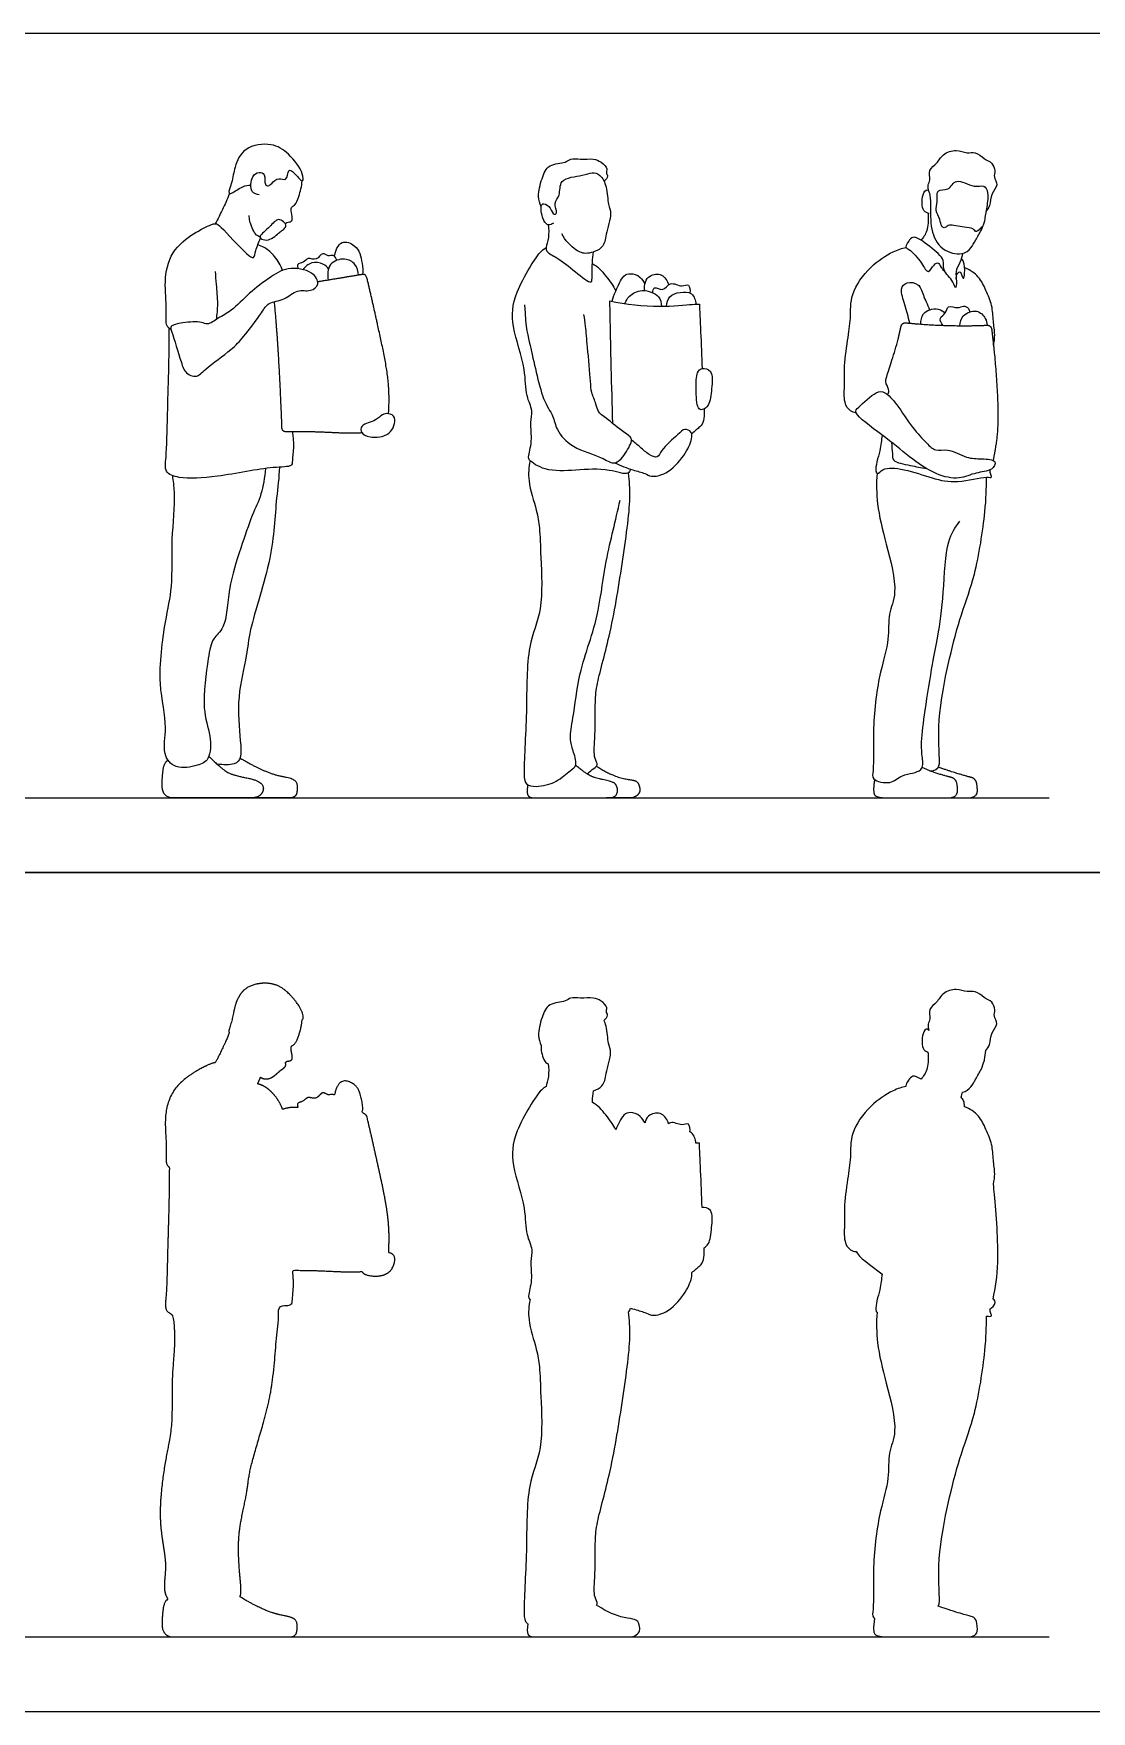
# Model space of a CAD drawing. Header units: millimetres. Extents: x 10.5 to 30.4, y -4.5 to 5.4.
# Drawn here: x 20.759 to 23.641, y 0.799 to 5.371 of the extents above; entities that cross this region are included whole.
import ezdxf

# ---------------------------------------------------------------- set-up
doc = ezdxf.new("R2010")
doc.units = ezdxf.units.MM
for name, color, linetype, true_color in [('AG-DIAGRAM', 7, 'Continuous', 0xfecc66), ('AG-OUTLINE', 7, 'Continuous', 0x8000ff), ('AG-PEOPLE', 7, 'Continuous', 0x66ccff), ('X-VPRT', 6, 'Continuous', 0xff00ff)]:
    doc.layers.add(name, color=color, linetype=linetype, true_color=true_color)

msp = doc.modelspace()

# ---------------------------------------------------------------- linework, layer by layer
at = {"layer": 'AG-DIAGRAM'}
for p, q in [((17.9378, 3.2884), (23.5258, 3.2884)), ((17.9378, 1.0024), (23.5258, 1.0024))]:
    msp.add_line(p, q, dxfattribs=at)
at = {"layer": 'AG-OUTLINE'}
msp.add_rational_spline([(21.3555, 1.0025), (21.3538, 1.0025), (21.352, 1.0024), (21.3353, 1.0024), (21.3117, 1.0024), (21.2467, 1.0024), (21.2171, 1.0024), (21.1633, 1.0024), (21.1458, 1.0024), (21.1295, 1.0024), (21.1226, 1.0053), (21.1113, 1.0166), (21.1086, 1.0264), (21.1091, 1.0543), (21.1101, 1.0674), (21.1134, 1.092), (21.1178, 1.1006), (21.1248, 1.1055), (21.1211, 1.1108), (21.1099, 1.1358), (21.1264, 1.199), (21.0944, 1.313), (21.1153, 1.4804), (21.1395, 1.5797), (21.1324, 1.7086), (21.1468, 1.8117), (21.1398, 1.8663), (21.1377, 1.8804), (21.1301, 1.8832), (21.1146, 1.8935), (21.1217, 1.9356), (21.1233, 2.0599), (21.1288, 2.2058), (21.1284, 2.2821), (21.126, 2.2837), (21.1171, 2.2915), (21.1227, 2.3457), (21.1125, 2.4195), (21.1357, 2.5001), (21.2002, 2.5442), (21.2307, 2.5592), (21.2477, 2.567), (21.2536, 2.5669), (21.2538, 2.5669), (21.2573, 2.5735), (21.2638, 2.5862), (21.2831, 2.6258), (21.289, 2.6412), (21.2921, 2.6493), (21.2917, 2.6495), (21.2887, 2.6523), (21.3009, 2.6826), (21.3051, 2.7216), (21.3305, 2.7787), (21.4088, 2.7891), (21.4539, 2.7602), (21.4939, 2.7091), (21.494, 2.6842), (21.4906, 2.684), (21.4902, 2.6841), (21.4895, 2.6696), (21.4828, 2.643), (21.4719, 2.617), (21.4594, 2.6129), (21.4604, 2.5971), (21.4663, 2.5765), (21.4566, 2.5711), (21.4479, 2.5716), (21.4458, 2.5678), (21.445, 2.5662), (21.4455, 2.5652), (21.4472, 2.5606), (21.4419, 2.5523), (21.4324, 2.5471), (21.4236, 2.5388), (21.4075, 2.5251), (21.3917, 2.521), (21.3795, 2.5251), (21.3771, 2.5275), (21.3746, 2.5214), (21.3719, 2.5153), (21.3694, 2.5091), (21.376, 2.5073), (21.3897, 2.5028), (21.4179, 2.4786), (21.4322, 2.4535), (21.4371, 2.4397), (21.4419, 2.4415), (21.455, 2.4452), (21.4703, 2.4455), (21.4796, 2.4444), (21.4781, 2.4479), (21.4746, 2.4585), (21.4952, 2.4605), (21.5054, 2.477), (21.5308, 2.4638), (21.5451, 2.4924), (21.5608, 2.4757), (21.5724, 2.4825), (21.5775, 2.4791), (21.5786, 2.478), (21.5806, 2.4922), (21.594, 2.5275), (21.636, 2.5081), (21.6489, 2.4866), (21.6575, 2.4477), (21.6548, 2.4288), (21.6603, 2.4298), (21.665, 2.4267), (21.6664, 2.4212), (21.6773, 2.3775), (21.6968, 2.2872), (21.7284, 2.1485), (21.7277, 2.0772), (21.7258, 2.0494), (21.7323, 2.0485), (21.7496, 2.0401), (21.7331, 1.9855), (21.6757, 1.9835), (21.6569, 1.9917), (21.6531, 1.9979), (21.619, 1.9953), (21.5407, 2.0013), (21.4861, 2.001), (21.4631, 2.0011), (21.4698, 1.9754), (21.4635, 1.9235), (21.4631, 1.9055), (21.4437, 1.9046), (21.4284, 1.9037), (21.4277, 1.8757), (21.4164, 1.7957), (21.413, 1.6594), (21.3445, 1.4627), (21.3417, 1.3908), (21.3108, 1.2799), (21.3212, 1.166), (21.3251, 1.1231), (21.3215, 1.1119), (21.3214, 1.1113), (21.348, 1.0954), (21.3707, 1.0835), (21.4077, 1.068), (21.4265, 1.0625), (21.4644, 1.0561), (21.4746, 1.0497), (21.4775, 1.0309), (21.4772, 1.0222), (21.4733, 1.0064), (21.4663, 1.0024), (21.442, 1.0024), (21.4271, 1.0024), (21.3929, 1.0024), (21.375, 1.0025), (21.3555, 1.0025)], [1, 1, 1, 1, 1, 1, 1, 1, 1, 1, 1, 1, 1, 1, 1, 1, 1, 1, 1, 1, 1, 1, 1, 1, 1, 1, 1, 1, 1, 1, 1, 1, 1, 1, 1, 1, 1, 1, 1, 1, 1, 1, 1, 1, 1, 1, 1, 1, 1, 1, 1, 1, 1, 1, 1, 1, 1, 1, 1, 1, 1, 1, 1, 1, 1, 1, 1, 1, 1, 1, 1, 1, 1, 1, 1, 1, 1, 1, 1, 1, 1, 1, 1, 1, 1, 1, 1, 1, 1, 1, 1, 1, 1, 1, 1, 1, 1, 1, 1, 1, 1, 1, 1, 1, 1, 1, 1, 0.822865447312, 0.822865447312, 1, 1, 1, 1, 1, 1, 1, 1, 1, 1, 1, 1, 1, 1, 1, 1, 1, 1, 1, 1, 1, 1, 1, 1, 1, 1, 1, 1, 1, 1, 1, 1, 1, 1, 1, 1, 1, 1, 1, 1, 1, 1, 1, 1, 1, 1], degree=3, knots=[0.746105, 0.746105, 0.746105, 0.746105, 0.765208, 0.765208, 0.918259, 0.918259, 1.07131, 1.07131, 1.224362, 1.224362, 1.377413, 1.377413, 1.530464, 1.530464, 1.683515, 1.683515, 1.836567, 1.836567, 1.836567, 1.991416, 2.465308, 3.084776, 3.808687, 4.346535, 4.980429, 5.622767, 5.860591, 5.860591, 5.860591, 6.063665, 6.39854, 6.967592, 7.796755, 7.796755, 7.796755, 7.92421, 8.320416, 8.807111, 9.299164, 9.772641, 10.096774, 10.351113, 10.36295, 10.36295, 10.36295, 10.621291, 10.979966, 11.259041, 11.259041, 11.259041, 11.293675, 11.590531, 11.954152, 12.364658, 12.820994, 13.223742, 13.667435, 13.905025, 13.939671, 13.939671, 13.939671, 14.300303, 14.581884, 14.757179, 14.964917, 15.2109, 15.372067, 15.528581, 15.655017, 15.655017, 15.655017, 15.70484, 15.886871, 16.066329, 16.257014, 16.506172, 16.742405, 16.901986, 16.901986, 16.901986, 17.083023, 17.083023, 17.083023, 17.331392, 17.659718, 18.02277, 18.02277, 18.02277, 18.133311, 18.31369, 18.31369, 18.31369, 18.497423, 18.719688, 18.943289, 19.198999, 19.459345, 19.676394, 19.880625, 19.943145, 19.943145, 19.943145, 20.319337, 20.654315, 20.947029, 21.380137, 21.380137, 21.380137, 21.425961, 21.425961, 21.425961, 22.043796, 22.729154, 23.162098, 23.162098, 23.162098, 23.405703, 23.769125, 24.166178, 24.44005, 24.44005, 24.44005, 24.989439, 25.382262, 25.382262, 25.382262, 25.870781, 26.075243, 26.360171, 26.360171, 26.360171, 26.750497, 27.475309, 28.274964, 28.756452, 29.355688, 29.964278, 30.317328, 30.335534, 30.335534, 30.335534, 30.490001, 30.490001, 30.644467, 30.644467, 30.798933, 30.798933, 30.953399, 30.953399, 31.107865, 31.107865, 31.262331, 31.262331, 31.403948, 31.403948, 31.403948, 31.403948], dxfattribs=at)
for points, knots in [([(22.3199, 1.0024), (22.3061, 1.0024), (22.2851, 1.0024), (22.2288, 1.0024), (22.2018, 1.0024), (22.15, 1.0024), (22.1325, 1.0024), (22.114, 1.0024), (22.1081, 1.0049), (22.1029, 1.0148), (22.1029, 1.0242), (22.1054, 1.0381), (22.1042, 1.0387), (22.097, 1.0438), (22.0923, 1.073), (22.1048, 1.2426), (22.0998, 1.4134), (22.1488, 1.5136), (22.1401, 1.6551), (22.1383, 1.7373), (22.1303, 1.7861), (22.1031, 1.867), (22.1083, 1.9035), (22.1113, 1.9216), (22.1109, 1.922), (22.1076, 1.9255), (22.1061, 1.9325), (22.1188, 1.9766), (22.1108, 2.0245), (22.1207, 2.0581), (22.0977, 2.1006), (22.1012, 2.1725), (22.0588, 2.2893), (22.0646, 2.3764), (22.1381, 2.4947), (22.151, 2.4993), (22.1554, 2.502), (22.1564, 2.5088), (22.1636, 2.5303), (22.1622, 2.5528), (22.1606, 2.5643), (22.1562, 2.5653), (22.1465, 2.5753), (22.1402, 2.604), (22.1419, 2.6135), (22.1381, 2.6225), (22.131, 2.6422), (22.1428, 2.6901), (22.1599, 2.7313), (22.2084, 2.7313), (22.2212, 2.7465), (22.2495, 2.7415), (22.284, 2.7454), (22.3048, 2.7369), (22.3249, 2.7176), (22.3166, 2.7055), (22.3265, 2.6964), (22.3177, 2.686), (22.313, 2.6831), (22.3152, 2.6782), (22.3218, 2.658), (22.3231, 2.619), (22.3358, 2.5949), (22.3164, 2.5379), (22.3147, 2.5051), (22.2933, 2.4932), (22.2844, 2.4901), (22.283, 2.4806), (22.2819, 2.4711), (22.2811, 2.4596), (22.2811, 2.4586), (22.2882, 2.4542), (22.3021, 2.4458), (22.334, 2.404), (22.3412, 2.391), (22.3449, 2.3841), (22.3505, 2.3976), (22.3639, 2.4276), (22.3844, 2.4324), (22.4079, 2.4282), (22.4212, 2.4095), (22.4246, 2.4027), (22.425, 2.4045), (22.4275, 2.4134), (22.4359, 2.4276), (22.4732, 2.4337), (22.4856, 2.4111), (22.4888, 2.4007), (22.4906, 2.402), (22.5008, 2.4078), (22.5242, 2.3919), (22.5459, 2.4069), (22.5479, 2.3855), (22.5468, 2.3785), (22.5483, 2.3778), (22.5582, 2.3721), (22.5625, 2.358), (22.5634, 2.3478), (22.5665, 2.3479), (22.5694, 2.3479), (22.5727, 2.3481), (22.5746, 2.3156), (22.5776, 2.2369), (22.5804, 2.1725), (22.5875, 2.1739), (22.6114, 2.1674), (22.6059, 2.1168), (22.6025, 2.0758), (22.5897, 2.0644), (22.5855, 2.0623), (22.5864, 2.0324), (22.5829, 2.019), (22.5605, 2.0024), (22.552, 1.9949), (22.5531, 1.9909), (22.5517, 1.9755), (22.5324, 1.9328), (22.4866, 1.8842), (22.4419, 1.8757), (22.4242, 1.888), (22.4019, 1.8928), (22.3871, 1.8976), (22.3851, 1.8983), (22.3836, 1.8947), (22.3826, 1.8902), (22.3793, 1.8879), (22.3818, 1.8653), (22.3883, 1.8179), (22.3617, 1.6333), (22.3326, 1.4516), (22.2911, 1.3104), (22.2886, 1.2579), (22.2893, 1.1648), (22.2834, 1.1122), (22.2966, 1.0958), (22.2934, 1.0901), (22.2925, 1.089), (22.3091, 1.0781), (22.3244, 1.0699), (22.3527, 1.0586), (22.3655, 1.055), (22.3886, 1.0517), (22.3961, 1.05), (22.4033, 1.0466), (22.4063, 1.0424), (22.4109, 1.0289), (22.4113, 1.0234), (22.4084, 1.0149), (22.4054, 1.0111), (22.3962, 1.0042), (22.3897, 1.0024), (22.3727, 1.0024), (22.3522, 1.0024), (22.3199, 1.0024)], [-0.652698, -0.652698, -0.652698, -0.652698, -0.522159, -0.522159, -0.391619, -0.391619, -0.261079, -0.261079, -0.13054, -0.13054, 0, 0, 0, 0.051717, 0.353546, 1.101968, 1.866584, 2.465738, 3.143763, 3.660467, 4.06468, 4.585768, 5.012783, 5.012783, 5.012783, 5.033976, 5.212623, 5.591249, 5.998832, 6.325941, 6.703587, 7.191346, 7.82055, 8.38023, 9.03409, 9.257947, 9.257947, 9.257947, 9.561975, 9.901935, 9.901935, 9.901935, 10.118487, 10.469615, 10.469615, 10.469615, 10.781481, 11.182165, 11.551242, 11.924599, 12.163532, 12.459455, 12.798298, 13.074986, 13.356328, 13.545971, 13.726028, 13.959495, 13.959495, 13.959495, 14.107903, 14.503048, 14.798678, 15.233486, 15.5796, 15.810539, 15.810539, 15.810539, 16.119634, 16.146446, 16.146446, 16.146446, 16.435178, 16.843279, 17.121538, 17.121538, 17.121538, 17.506322, 17.760309, 18.041779, 18.190572, 18.190572, 18.190572, 18.258392, 18.518333, 18.83896, 19.168146, 19.168146, 19.168146, 19.237244, 19.559226, 19.800233, 20.066561, 20.066561, 20.066561, 20.119332, 20.438458, 20.438458, 20.438458, 20.570192, 20.570192, 20.570192, 21.080368, 21.080368, 21.080368, 21.361307, 21.753555, 22.141303, 22.325677, 22.325677, 22.325677, 22.872626, 23.166763, 23.166763, 23.166763, 23.342983, 23.748244, 24.222342, 24.5872, 24.841539, 25.179011, 25.230176, 25.230176, 25.230176, 25.417131, 25.417131, 25.417131, 25.891248, 26.664128, 27.477101, 28.153151, 28.5735, 29.126257, 29.544612, 29.794058, 29.852842, 29.852842, 29.852842, 29.956944, 29.956944, 30.061045, 30.061045, 30.165147, 30.165147, 30.269248, 30.269248, 30.37335, 30.37335, 30.477451, 30.477451, 30.581553, 30.581553, 30.685655, 30.685655, 30.685655, 30.685655]), ([(23.2472, 1.0024), (23.228, 1.0024), (23.2028, 1.0024), (23.1408, 1.0024), (23.114, 1.0024), (23.0688, 1.0024), (23.0553, 1.0048), (23.0467, 1.0143), (23.0464, 1.0287), (23.05, 1.0528), (23.0492, 1.0534), (23.0424, 1.0593), (23.0495, 1.0818), (23.0427, 1.1981), (23.0622, 1.3438), (23.0915, 1.4314), (23.0854, 1.5053), (23.1161, 1.5635), (23.0814, 1.6961), (23.0545, 1.8008), (23.055, 1.8592), (23.0568, 1.887), (23.0552, 1.8879), (23.0498, 1.8984), (23.0666, 1.951), (23.0687, 1.9768), (23.0707, 1.9911), (23.0704, 1.9913), (23.0414, 2.0133), (23.005, 2.0388), (22.9998, 2.0522), (22.9944, 2.0528), (22.9824, 2.0557), (22.9646, 2.0804), (22.9696, 2.1323), (22.9658, 2.1705), (22.9766, 2.2507), (22.9863, 2.3093), (22.9821, 2.3776), (23.0358, 2.4507), (23.094, 2.4899), (23.1248, 2.5005), (23.1361, 2.5023), (23.1356, 2.5029), (23.134, 2.5066), (23.1433, 2.5197), (23.1538, 2.534), (23.1673, 2.5282), (23.1766, 2.5222), (23.1832, 2.5298), (23.1951, 2.5455), (23.1972, 2.5858), (23.1959, 2.5927), (23.1953, 2.5961), (23.1912, 2.5973), (23.1789, 2.6017), (23.1774, 2.6454), (23.1919, 2.662), (23.1964, 2.6573), (23.1976, 2.655), (23.1961, 2.6606), (23.1942, 2.6732), (23.2042, 2.686), (23.1948, 2.7152), (23.222, 2.7309), (23.2343, 2.7584), (23.2729, 2.771), (23.3015, 2.7572), (23.3257, 2.7651), (23.3482, 2.7426), (23.371, 2.7347), (23.3803, 2.7107), (23.373, 2.6939), (23.3893, 2.672), (23.3665, 2.6494), (23.3653, 2.6158), (23.3572, 2.6054), (23.3536, 2.6004), (23.3521, 2.5911), (23.3501, 2.5791), (23.3489, 2.5711), (23.3439, 2.5587), (23.344, 2.5587), (23.3448, 2.5579), (23.3402, 2.5462), (23.3248, 2.5229), (23.3141, 2.5004), (23.2998, 2.4887), (23.2899, 2.4863), (23.2888, 2.4817), (23.2877, 2.4771), (23.2864, 2.4726), (23.2889, 2.4698), (23.2933, 2.4655), (23.2952, 2.4533), (23.2955, 2.4468), (23.3094, 2.4413), (23.3363, 2.4246), (23.3535, 2.3848), (23.3719, 2.3448), (23.3727, 2.3022), (23.3791, 2.2649), (23.376, 2.2456), (23.3741, 2.2363), (23.375, 2.2276), (23.3803, 2.1735), (23.3919, 2.0196), (23.3794, 1.9557), (23.373, 1.9223), (23.3753, 1.9212), (23.3826, 1.9156), (23.3752, 1.9025), (23.366, 1.8971), (23.3647, 1.8965), (23.365, 1.8932), (23.365, 1.8873), (23.3717, 1.8737), (23.3625, 1.8762), (23.3551, 1.8761), (23.3549, 1.8447), (23.3535, 1.7841), (23.3258, 1.6037), (23.2835, 1.5066), (23.2219, 1.2582), (23.2245, 1.1416), (23.2283, 1.0942), (23.2234, 1.0861), (23.2498, 1.0771), (23.2697, 1.0707), (23.2976, 1.0625), (23.3076, 1.0596), (23.3186, 1.057), (23.3228, 1.0539), (23.3286, 1.0443), (23.3301, 1.0353), (23.3303, 1.009), (23.3207, 1.0024), (23.2868, 1.0024), (23.2687, 1.0024), (23.2472, 1.0024)], [-0.650027, -0.650027, -0.650027, -0.650027, -0.487521, -0.487521, -0.325014, -0.325014, -0.162507, -0.162507, 0, 0, 0, 0.030618, 0.30649, 0.920245, 1.631518, 2.180567, 2.653692, 3.102732, 3.762161, 4.369161, 4.892669, 4.892669, 4.892669, 5.021225, 5.447399, 5.824562, 5.824562, 5.824562, 5.829675, 6.380818, 6.380818, 6.380818, 6.612859, 6.9117, 7.315976, 7.681681, 8.189501, 8.638548, 9.098683, 9.637476, 10.121576, 10.426925, 10.426925, 10.426925, 10.471967, 10.707228, 10.933526, 11.211544, 11.211544, 11.211544, 11.526605, 11.879054, 12.06385, 12.06385, 12.06385, 12.242494, 12.616234, 12.856325, 12.975497, 12.975497, 12.975497, 13.215128, 13.437109, 13.726538, 14.024594, 14.335316, 14.681255, 14.997043, 15.267387, 15.575993, 15.856692, 16.127668, 16.363482, 16.629925, 16.933311, 17.259682, 17.506799, 17.506799, 17.506799, 17.749434, 17.84153, 17.84153, 17.84153, 17.856829, 18.042304, 18.354843, 18.645427, 18.931696, 18.931696, 18.931696, 19.09071, 19.09071, 19.09071, 19.281869, 19.46832, 19.46832, 19.46832, 19.851336, 20.224874, 20.603243, 20.976879, 21.3268, 21.632519, 21.632519, 21.632519, 21.793842, 22.57154, 23.150779, 23.150779, 23.150779, 23.236437, 23.504145, 23.543468, 23.543468, 23.543468, 23.724518, 23.905416, 24.114716, 24.114716, 24.114716, 24.671, 25.421982, 26.040856, 26.951873, 27.603855, 27.830081, 27.830081, 27.830081, 27.980245, 27.980245, 28.142752, 28.142752, 28.305259, 28.305259, 28.467766, 28.467766, 28.630273, 28.630273, 28.75391, 28.75391, 28.75391, 28.75391])]:
    msp.add_open_spline(points, degree=3, knots=knots, dxfattribs=at)
at = {"layer": 'AG-PEOPLE'}
for points, degree, knots in [([(21.3737, 4.9314), (21.3667, 4.9329), (21.3476, 4.9359), (21.3514, 4.9841), (21.3718, 4.9948), (21.392, 4.9896), (21.3864, 4.9589), (21.3986, 4.9549), (21.4079, 4.9629), (21.4252, 4.9816), (21.4497, 4.9656), (21.4513, 4.9997), (21.461, 4.9996), (21.4791, 4.9793), (21.4941, 4.9643), (21.4939, 4.9951), (21.4539, 5.0462), (21.4088, 5.0751), (21.3305, 5.0647), (21.3051, 5.0076), (21.3009, 4.9686), (21.2867, 4.9334), (21.3005, 4.9361), (21.3266, 4.9558), (21.3436, 4.9581), (21.3509, 4.9585)], 3, [0, 0, 0, 0, 0.254499, 0.600712, 0.8492, 1.063293, 1.343929, 1.502139, 1.690521, 1.953576, 2.19056, 2.461209, 2.591506, 2.88599, 3.09079, 3.328381, 3.772074, 4.174822, 4.631157, 5.041664, 5.405284, 5.702141, 5.847113, 6.173011, 6.403274, 6.403274, 6.403274, 6.403274]), ([(22.1419, 4.8995), (22.1381, 4.9085), (22.131, 4.9282), (22.1428, 4.9761), (22.1599, 5.0173), (22.2084, 5.0173), (22.2212, 5.0325), (22.2495, 5.0275), (22.284, 5.0314), (22.3048, 5.0229), (22.3249, 5.0036), (22.3166, 4.9915), (22.3265, 4.9824), (22.3177, 4.972), (22.313, 4.9691)], 3, [0, 0, 0, 0, 0.311866, 0.71255, 1.081626, 1.454984, 1.693917, 1.98984, 2.328683, 2.60537, 2.886713, 3.076356, 3.256413, 3.48988, 3.48988, 3.48988, 3.48988]), ([(23.1976, 4.941), (23.1961, 4.9466), (23.1942, 4.9592), (23.2042, 4.972), (23.1948, 5.0012), (23.222, 5.0169), (23.2343, 5.0444), (23.2729, 5.057), (23.3015, 5.0432), (23.3257, 5.0511), (23.3482, 5.0286), (23.371, 5.0207), (23.3803, 4.9967), (23.373, 4.9799), (23.3893, 4.958), (23.3665, 4.9354), (23.3653, 4.9018), (23.3572, 4.8914), (23.3536, 4.8864)], 3, [0, 0, 0, 0, 0.23963, 0.461612, 0.751041, 1.049097, 1.359819, 1.705757, 2.021546, 2.29189, 2.600496, 2.881194, 3.152171, 3.387985, 3.654428, 3.957813, 4.284185, 4.531301, 4.531301, 4.531301, 4.531301]), ([(22.175, 4.8546), (22.1713, 4.8518), (22.1607, 4.8471), (22.1465, 4.8604), (22.138, 4.9001), (22.1492, 4.9108), (22.1684, 4.8968), (22.1744, 4.8754), (22.1883, 4.8827), (22.1731, 4.9113), (22.1962, 4.9292), (22.1874, 4.9782), (22.2551, 4.9827), (22.2795, 4.9947), (22.3054, 4.9872), (22.3215, 4.9531), (22.3231, 4.905), (22.3358, 4.8809), (22.3164, 4.8239), (22.3145, 4.7863), (22.266, 4.7678), (22.235, 4.7792), (22.2059, 4.8077), (22.1978, 4.8253)], 3, [0, 0, 0, 0, 0.21436, 0.451982, 0.811683, 0.99341, 1.256656, 1.509733, 1.667943, 1.96097, 2.249066, 2.601392, 3.034881, 3.341612, 3.611085, 3.955973, 4.351118, 4.646748, 5.081556, 5.42767, 5.805724, 6.133009, 6.571236, 6.571236, 6.571236, 6.571236]), ([(21.445, 4.8522), (21.4458, 4.8538), (21.4479, 4.8576), (21.4566, 4.8571), (21.4663, 4.8625), (21.4604, 4.8831), (21.4594, 4.8989), (21.4719, 4.903), (21.4828, 4.929), (21.4895, 4.9556), (21.4902, 4.9701)], 3, [0, 0, 0, 0, 0.126436, 0.282949, 0.444117, 0.6901, 0.897838, 1.073132, 1.354714, 1.715346, 1.715346, 1.715346, 1.715346]), ([(23.1991, 4.8811), (23.1938, 4.8826), (23.179, 4.8847), (23.1774, 4.9314), (23.1932, 4.9495), (23.2016, 4.9346), (23.2035, 4.9027), (23.2003, 4.8367), (23.2289, 4.7793), (23.2882, 4.7654), (23.3138, 4.7858), (23.3248, 4.8089), (23.3402, 4.8322), (23.3455, 4.8457), (23.3407, 4.8439), (23.3276, 4.8252), (23.3179, 4.8434), (23.295, 4.8414), (23.2538, 4.8521), (23.2487, 4.846), (23.2394, 4.8402), (23.2314, 4.8466), (23.2292, 4.8657), (23.2141, 4.8894), (23.2237, 4.9119), (23.2156, 4.9494), (23.2545, 4.9408), (23.2701, 4.9824), (23.3203, 4.9484), (23.3492, 4.9614), (23.3613, 4.9358), (23.3558, 4.8995), (23.3505, 4.8677), (23.3489, 4.8571), (23.3439, 4.8447)], 3, [0, 0, 0, 0, 0.232938, 0.606677, 0.846769, 1.033233, 1.357193, 1.825039, 2.271822, 2.689346, 2.99705, 3.287634, 3.600172, 3.785647, 3.876309, 4.120059, 4.324523, 4.604486, 4.968951, 5.119472, 5.294022, 5.454108, 5.703207, 5.996594, 6.280922, 6.584832, 6.882429, 7.204284, 7.605474, 7.900143, 8.160695, 8.51655, 8.867667, 8.959763, 8.959763, 8.959763, 8.959763]), ([(21.2921, 4.9353), (21.289, 4.9272), (21.2831, 4.9118), (21.2638, 4.8722), (21.2573, 4.8595), (21.2538, 4.8529)], 3, [0, 0, 0, 0, 0.2790741, 0.6377499, 0.8960905, 0.8960905, 0.8960905, 0.8960905]), ([(21.133, 4.5651), (21.129, 4.5678), (21.1167, 4.5732), (21.1227, 4.6317), (21.1125, 4.7055), (21.1357, 4.7861), (21.2002, 4.8302), (21.2307, 4.8452), (21.2543, 4.8561), (21.2715, 4.8433), (21.3345, 4.7736), (21.36, 4.7543), (21.3632, 4.7828), (21.3726, 4.8024), (21.3771, 4.8135)], 3, [0, 0, 0, 0, 0.207126, 0.603333, 1.090027, 1.58208, 2.055558, 2.379691, 2.63403, 2.875836, 3.41991, 3.678611, 3.924026, 4.252732, 4.252732, 4.252732, 4.252732]), ([(21.3756, 4.8167), (21.3711, 4.819), (21.3613, 4.8229), (21.3462, 4.8606), (21.3465, 4.8705), (21.3465, 4.8757)], 3, [0, 0, 0, 0, 0.2125085, 0.5498111, 0.7673764, 0.7673764, 0.7673764, 0.7673764]), ([(21.3974, 4.8406), (21.4079, 4.8505), (21.4209, 4.8679), (21.4365, 4.8617), (21.4493, 4.8499), (21.4419, 4.8383), (21.4324, 4.8331), (21.4236, 4.8248), (21.4075, 4.8111), (21.3903, 4.8066), (21.3663, 4.8163), (21.3873, 4.831), (21.3974, 4.8406)], 3, [0, 0, 0, 0, 0.322312, 0.52335, 0.735431, 0.917461, 1.09692, 1.287604, 1.536762, 1.772996, 1.987613, 2.300797, 2.300797, 2.300797, 2.300797]), ([(22.1606, 4.8503), (22.1622, 4.8388), (22.1636, 4.8163), (22.1543, 4.7886), (22.1556, 4.7759), (22.1883, 4.759), (22.2308, 4.7259), (22.2815, 4.6839), (22.2798, 4.7124), (22.2808, 4.7478), (22.283, 4.7666), (22.2844, 4.7761)], 3, [0, 0, 0, 0, 0.33996, 0.643989, 0.827365, 1.152898, 1.61219, 2.019041, 2.244621, 2.59759, 2.906685, 2.906685, 2.906685, 2.906685]), ([(23.1953, 4.8821), (23.1959, 4.8787), (23.1972, 4.8718), (23.1951, 4.8315), (23.1832, 4.8158), (23.1766, 4.8082)], 3, [0, 0, 0, 0, 0.1847963, 0.5372447, 0.8523058, 0.8523058, 0.8523058, 0.8523058]), ([(21.5786, 4.764), (21.5806, 4.7782), (21.594, 4.8135), (21.636, 4.7941), (21.6489, 4.7726), (21.6575, 4.7337), (21.6548, 4.7148)], 3, [0, 0, 0, 0, 0.376192, 0.711171, 1.003884, 1.436992, 1.436992, 1.436992, 1.436992]), ([(23.2899, 4.7723), (23.2878, 4.7638), (23.284, 4.7471), (23.2683, 4.7223), (23.2748, 4.6998), (23.2707, 4.6696), (23.2654, 4.6994), (23.2329, 4.7241), (23.2413, 4.7548), (23.2227, 4.7725), (23.1791, 4.809), (23.1538, 4.82), (23.1433, 4.8057), (23.1314, 4.7888), (23.1466, 4.7833), (23.179, 4.7488), (23.1957, 4.7123), (23.2106, 4.742), (23.225, 4.7494), (23.2285, 4.7371), (23.2381, 4.7251), (23.2411, 4.7236)], 3, [0, 0, 0, 0, 0.292607, 0.590702, 0.880253, 1.125629, 1.363245, 1.728992, 2.020093, 2.29885, 2.738674, 3.016692, 3.24299, 3.478251, 3.669681, 4.079086, 4.385271, 4.662947, 4.864319, 5.062735, 5.186345, 5.186345, 5.186345, 5.186345]), ([(21.4371, 4.7257), (21.4322, 4.7395), (21.4179, 4.7646), (21.3897, 4.7888), (21.376, 4.7933), (21.3694, 4.7951)], 3, [0, 0, 0, 0, 0.363052, 0.6913784, 0.9397469, 0.9397469, 0.9397469, 0.9397469]), ([(21.5846, 4.7534), (21.583, 4.7585), (21.5762, 4.7707), (21.5608, 4.7617), (21.5451, 4.7784), (21.5308, 4.7498), (21.5054, 4.763), (21.4952, 4.7465), (21.4746, 4.7445), (21.4781, 4.7339), (21.4796, 4.7304)], 3, [0, 0, 0, 0, 0.219334, 0.423565, 0.640613, 0.90096, 1.15667, 1.380271, 1.602536, 1.786269, 1.786269, 1.786269, 1.786269]), ([(21.6436, 4.713), (21.6434, 4.723), (21.6377, 4.7446), (21.6063, 4.762), (21.56, 4.7473), (21.5589, 4.7134), (21.5616, 4.6993)], 3, [0, 0, 0, 0, 0.301188, 0.612767, 0.961571, 1.320314, 1.320314, 1.320314, 1.320314]), ([(22.3851, 4.1843), (22.3834, 4.1802), (22.3802, 4.1651), (22.3214, 4.1876), (22.2364, 4.1819), (22.156, 4.1761), (22.1086, 4.2069), (22.1061, 4.2185), (22.1188, 4.2626), (22.1108, 4.3105), (22.1207, 4.3441), (22.0977, 4.3866), (22.1012, 4.4585), (22.0588, 4.5753), (22.0646, 4.6624), (22.1388, 4.7818), (22.1514, 4.7854), (22.1562, 4.7885)], 3, [0, 0, 0, 0, 0.208657, 0.622186, 1.171331, 1.694857, 2.095675, 2.274322, 2.652948, 3.060531, 3.387641, 3.765286, 4.253045, 4.882249, 5.441929, 6.095789, 6.332916, 6.332916, 6.332916, 6.332916]), ([(22.9998, 4.3382), (22.9944, 4.3388), (22.9824, 4.3417), (22.9646, 4.3664), (22.9696, 4.4183), (22.9658, 4.4565), (22.9766, 4.5367), (22.9863, 4.5953), (22.9821, 4.6636), (23.0358, 4.7367), (23.094, 4.7759), (23.1248, 4.7865), (23.1361, 4.7883)], 3, [0, 0, 0, 0, 0.232042, 0.530882, 0.935158, 1.300864, 1.808684, 2.25773, 2.717865, 3.256659, 3.740758, 4.046107, 4.046107, 4.046107, 4.046107]), ([(23.2729, 4.6999), (23.2715, 4.706), (23.2748, 4.7184), (23.285, 4.7253), (23.2919, 4.6953), (23.2967, 4.7212), (23.2949, 4.75), (23.2889, 4.7558), (23.2864, 4.7586)], 3, [0, 0, 0, 0, 0.248304, 0.39935, 0.644184, 0.860065, 1.180322, 1.371481, 1.371481, 1.371481, 1.371481]), ([(21.2318, 4.5801), (21.2403, 4.5805), (21.2628, 4.5976), (21.2994, 4.6142), (21.3464, 4.6662), (21.4001, 4.7049), (21.4488, 4.7374), (21.5183, 4.7263), (21.5406, 4.6883), (21.513, 4.666), (21.4752, 4.6763), (21.4436, 4.6433), (21.3965, 4.6405), (21.3808, 4.6086), (21.3294, 4.5433), (21.2997, 4.51), (21.227, 4.4597), (21.2038, 4.4314), (21.1708, 4.4454), (21.1605, 4.4762), (21.1366, 4.5557), (21.1287, 4.5757), (21.1664, 4.5841), (21.2147, 4.5875), (21.2268, 4.5799), (21.2318, 4.5801)], 3, [0, 0, 0, 0, 0.339895, 0.701731, 1.154384, 1.604704, 2.019191, 2.460358, 2.77855, 3.059471, 3.385646, 3.742915, 4.097913, 4.414986, 4.906101, 5.295285, 5.805049, 6.121354, 6.403557, 6.724721, 7.227853, 7.442628, 7.758453, 8.139912, 8.343676, 8.343676, 8.343676, 8.343676]), ([(21.257, 4.5922), (21.259, 4.6062), (21.2621, 4.6339), (21.2568, 4.6878), (21.2552, 4.7112), (21.2541, 4.7231)], 3, [0, 0, 0, 0, 0.357403, 0.756883, 1.084113, 1.084113, 1.084113, 1.084113]), ([(21.5622, 4.7298), (21.5582, 4.7351), (21.5487, 4.7455), (21.5145, 4.7508), (21.4987, 4.736), (21.4929, 4.728)], 3, [0, 0, 0, 0, 0.2450321, 0.5499822, 0.8486244, 0.8486244, 0.8486244, 0.8486244]), ([(22.2811, 4.7446), (22.2882, 4.7402), (22.3021, 4.7318), (22.334, 4.69), (22.3412, 4.677), (22.3449, 4.6701)], 3, [0, 0, 0, 0, 0.2887322, 0.6968332, 0.975092, 0.975092, 0.975092, 0.975092]), ([(22.3347, 4.6416), (22.3374, 4.6511), (22.3437, 4.6682), (22.3638, 4.7135), (22.3844, 4.7184), (22.4079, 4.7142), (22.4212, 4.6955), (22.4246, 4.6887)], 3, [0, 0, 0, 0, 0.312834, 0.703791, 0.957778, 1.239248, 1.388041, 1.388041, 1.388041, 1.388041]), ([(22.4239, 4.6706), (22.4226, 4.6784), (22.4247, 4.6948), (22.4359, 4.7136), (22.4732, 4.7197), (22.4856, 4.6971), (22.4888, 4.6867)], 3, [0, 0, 0, 0, 0.279402, 0.539343, 0.85997, 1.189156, 1.189156, 1.189156, 1.189156]), ([(23.3741, 4.5223), (23.376, 4.5316), (23.3791, 4.5509), (23.3727, 4.5882), (23.3719, 4.6308), (23.3535, 4.6708), (23.3363, 4.7106), (23.3094, 4.7273), (23.2955, 4.7328)], 3, [0, 0, 0, 0, 0.305719, 0.65564, 1.029276, 1.407645, 1.781183, 2.164199, 2.164199, 2.164199, 2.164199]), ([(22.3696, 4.6355), (22.3725, 4.6428), (22.3809, 4.6576), (22.4159, 4.6779), (22.467, 4.6589), (22.4688, 4.6373), (22.4692, 4.6282)], 3, [0, 0, 0, 0, 0.280631, 0.633045, 1.028578, 1.328391, 1.328391, 1.328391, 1.328391]), ([(22.4455, 4.665), (22.446, 4.6698), (22.4483, 4.6855), (22.4746, 4.6654), (22.4923, 4.6996), (22.5242, 4.6779), (22.5459, 4.6929), (22.5479, 4.6715), (22.5468, 4.6645)], 3, [0, 0, 0, 0, 0.217012, 0.481725, 0.781825, 1.103807, 1.344814, 1.611142, 1.611142, 1.611142, 1.611142]), ([(22.483, 4.6285), (22.4836, 4.6376), (22.4894, 4.658), (22.5194, 4.6675), (22.555, 4.6682), (22.5625, 4.644), (22.5634, 4.6338)], 3, [0, 0, 0, 0, 0.300966, 0.614625, 0.936021, 1.255147, 1.255147, 1.255147, 1.255147]), ([(23.146, 4.5821), (23.1413, 4.5987), (23.1352, 4.6307), (23.117, 4.6748), (23.1375, 4.6964), (23.1733, 4.6902), (23.1799, 4.6636), (23.1937, 4.6333), (23.2001, 4.6184)], 3, [0, 0, 0, 0, 0.412592, 0.791288, 1.064829, 1.374418, 1.698967, 1.978771, 1.978771, 1.978771, 1.978771]), ([(22.0962, 4.6325), (22.1002, 4.5636), (22.1129, 4.5252), (22.1412, 4.3747), (22.1752, 4.3326), (22.1822, 4.2888), (22.2267, 4.2399), (22.3046, 4.2198), (22.3376, 4.1958), (22.3618, 4.2109), (22.3859, 4.2509), (22.3901, 4.2702), (22.365, 4.2849), (22.32, 4.3234), (22.2959, 4.339), (22.2918, 4.3623), (22.2773, 4.3943), (22.277, 4.4243), (22.2675, 4.5166), (22.2636, 4.5716), (22.26, 4.5951), (22.2583, 4.6059)], 3, [0, 0, 0, 0, 0.465132, 1.166426, 1.5875, 1.949921, 2.406375, 2.925902, 3.269799, 3.550418, 3.945371, 4.17546, 4.467238, 4.91804, 5.218966, 5.488101, 5.818779, 6.138948, 6.691618, 7.127692, 7.457401, 7.457401, 7.457401, 7.457401]), ([(22.3281, 4.6429), (22.3291, 4.5821), (22.331, 4.482), (22.3345, 4.361), (22.3362, 4.3094)], 3, [0, 0, 0, 0, 0.776591, 1.354358, 1.354358, 1.354358, 1.354358]), ([(22.3281, 4.6429), (22.373, 4.6335), (22.4576, 4.6235), (22.552, 4.6339), (22.5663, 4.6338), (22.5727, 4.6341)], 3, [0, 0, 0, 0, 0.673979, 1.215679, 1.467706, 1.467706, 1.467706, 1.467706]), ([(23.176, 4.5795), (23.1766, 4.5892), (23.1775, 4.6125), (23.2186, 4.6267), (23.239, 4.6137), (23.2423, 4.6098)], 3, [0, 0, 0, 0, 0.3096489, 0.7016685, 0.9253585, 0.9253585, 0.9253585, 0.9253585]), ([(23.237, 4.5761), (23.2324, 4.5813), (23.2233, 4.5978), (23.2457, 4.607), (23.2475, 4.6344), (23.2776, 4.6199), (23.2916, 4.6322), (23.3073, 4.6227), (23.3086, 4.616), (23.309, 4.6128)], 3, [0, 0, 0, 0, 0.261147, 0.513165, 0.766486, 1.05158, 1.285203, 1.505912, 1.683179, 1.683179, 1.683179, 1.683179]), ([(23.2826, 4.5751), (23.2831, 4.5845), (23.2868, 4.6052), (23.3294, 4.6229), (23.3538, 4.5958), (23.3562, 4.5829), (23.3566, 4.5765)], 3, [0, 0, 0, 0, 0.30421, 0.65796, 0.97705, 1.227443, 1.227443, 1.227443, 1.227443]), ([(21.4631, 4.2871), (21.4698, 4.2614), (21.4635, 4.2095), (21.4631, 4.1897), (21.4028, 4.1916), (21.2601, 4.1613), (21.1613, 4.1563), (21.1137, 4.1742), (21.1217, 4.2216), (21.1233, 4.3459), (21.1288, 4.4918), (21.1284, 4.5681)], 3, [0, 0, 0, 0, 0.48852, 0.692981, 1.075239, 1.755988, 2.328431, 2.672528, 3.007403, 3.576455, 4.405618, 4.405618, 4.405618, 4.405618]), ([(23.0854, 4.3875), (23.0874, 4.3906), (23.0925, 4.398), (23.0793, 4.4177), (23.0824, 4.4382), (23.0988, 4.4828), (23.1092, 4.5194), (23.1146, 4.5387)], 3, [0, 0, 0, 0, 0.190094, 0.450536, 0.705935, 1.096488, 1.540018, 1.540018, 1.540018, 1.540018]), ([(22.5804, 4.4585), (22.5743, 4.4573), (22.5639, 4.4464), (22.5639, 4.4045), (22.5648, 4.3491), (22.5812, 4.3443), (22.6022, 4.3585), (22.6059, 4.4028), (22.6114, 4.4534), (22.5875, 4.4599), (22.5804, 4.4585)], 3, [0, 0, 0, 0, 0.237627, 0.618469, 1.034992, 1.227829, 1.488988, 1.876736, 2.268984, 2.549924, 2.549924, 2.549924, 2.549924]), ([(22.9998, 4.3382), (23.005, 4.3248), (23.0778, 4.2738), (23.1419, 4.2189), (23.2144, 4.1683), (23.2803, 4.1542), (23.3248, 4.1767), (23.3689, 4.1774), (23.3875, 4.2102), (23.3387, 4.2131), (23.301, 4.2124), (23.2509, 4.2428), (23.2152, 4.2311), (23.1906, 4.2568), (23.1509, 4.2978), (23.114, 4.3585), (23.08, 4.3961), (23.053, 4.397), (23.0076, 4.3542), (22.9976, 4.3439), (22.9998, 4.3382)], 3, [0, 0, 0, 0, 0.551143, 1.112661, 1.644264, 2.099153, 2.498173, 2.87277, 3.140478, 3.48512, 3.858057, 4.282176, 4.609587, 4.926708, 5.363228, 5.85721, 6.248927, 6.523065, 6.972177, 7.207193, 7.207193, 7.207193, 7.207193]), ([(22.5855, 4.3483), (22.5864, 4.3184), (22.5829, 4.305), (22.5605, 4.2884), (22.552, 4.2809)], 3, [0.9177521, 0.9177521, 0.9177521, 0.9177521, 1.4647012, 1.7588381, 1.7588381, 1.7588381, 1.7588381]), ([(21.7258, 4.3354), (21.7323, 4.3345), (21.7496, 4.3261), (21.7331, 4.2715), (21.6757, 4.2695), (21.6504, 4.2805), (21.6485, 4.3074), (21.693, 4.3151), (21.7075, 4.3338), (21.7198, 4.3363), (21.7258, 4.3354)], 3, [0, 0, 0, 0, 0.243605, 0.607027, 1.00408, 1.277952, 1.509188, 1.856682, 2.122457, 2.347134, 2.347134, 2.347134, 2.347134]), ([(22.3424, 4.2015), (22.3583, 4.1943), (22.3893, 4.1815), (22.4242, 4.174), (22.4419, 4.1617), (22.4866, 4.1702), (22.5324, 4.2188), (22.553, 4.2644), (22.5535, 4.2866), (22.531, 4.2972), (22.5137, 4.2767), (22.4683, 4.2392), (22.4614, 4.2125), (22.4335, 4.2236), (22.412, 4.2444), (22.3957, 4.2572), (22.3878, 4.2639)], 3, [0, 0, 0, 0, 0.415013, 0.752485, 1.006824, 1.371682, 1.84578, 2.251041, 2.498418, 2.741757, 3.027664, 3.474347, 3.741721, 4.0166, 4.339468, 4.659372, 4.659372, 4.659372, 4.659372]), ([(23.0707, 4.2771), (23.0687, 4.2628), (23.0666, 4.237), (23.049, 4.1821), (23.0589, 4.1685), (23.0731, 4.1903), (23.1346, 4.1856), (23.2073, 4.1583), (23.2737, 4.1442), (23.3505, 4.1656), (23.3717, 4.1597), (23.365, 4.1733), (23.365, 4.1792), (23.3647, 4.1825)], 3, [0, 0, 0, 0, 0.377163, 0.803338, 0.97305, 1.213337, 1.648036, 2.16009, 2.641661, 3.150037, 3.359337, 3.540235, 3.721285, 3.721285, 3.721285, 3.721285]), ([(23.0966, 4.2568), (23.0965, 4.2467), (23.1001, 4.2273), (23.0965, 4.2035), (23.1505, 4.1946), (23.1768, 4.1879), (23.192, 4.1858)], 3, [0, 0, 0, 0, 0.315742, 0.559722, 0.951544, 1.339449, 1.339449, 1.339449, 1.339449]), ([(22.1113, 4.2076), (22.1083, 4.1895), (22.1031, 4.153), (22.1303, 4.0721), (22.1383, 4.0233), (22.1401, 3.9411), (22.1488, 3.7996), (22.0998, 3.6994), (22.1048, 3.5286), (22.0923, 3.359), (22.0981, 3.3233), (22.1305, 3.3171), (22.1845, 3.3294), (22.2188, 3.3627), (22.2427, 3.3764), (22.2281, 3.4174), (22.2245, 3.4324), (22.2187, 3.4551), (22.23, 3.5098), (22.244, 3.6264), (22.2731, 3.7098), (22.3, 3.7996), (22.3167, 3.9332), (22.3378, 4.0158), (22.3505, 4.0724), (22.357, 4.0997)], 3, [0, 0, 0, 0, 0.427016, 0.948103, 1.352316, 1.86902, 2.547046, 3.1462, 3.910815, 4.659237, 4.961066, 5.259328, 5.68799, 6.085595, 6.360219, 6.714684, 6.948746, 7.206598, 7.630966, 8.258277, 8.800937, 9.357928, 10.023129, 10.559736, 11.086968, 11.086968, 11.086968, 11.086968]), ([(21.3903, 4.186), (21.3886, 4.1618), (21.3797, 4.1105), (21.3525, 4.0589), (21.3225, 3.9653), (21.2876, 3.8638), (21.2851, 3.7515), (21.2436, 3.7237), (21.2341, 3.6663), (21.2147, 3.5315), (21.2423, 3.463), (21.2412, 3.3915), (21.2049, 3.3756), (21.1443, 3.3642), (21.1069, 3.41), (21.1264, 3.485), (21.0944, 3.599), (21.1153, 3.7664), (21.1395, 3.8657), (21.1324, 3.9946), (21.1468, 4.0977), (21.1398, 4.1523), (21.1377, 4.1664)], 3, [0.12281, 0.12281, 0.12281, 0.12281, 0.537761, 0.986619, 1.537894, 2.161137, 2.738015, 3.100104, 3.520307, 4.174416, 4.674442, 5.114295, 5.447738, 5.873337, 6.260061, 6.733952, 7.353421, 8.077331, 8.61518, 9.249074, 9.891412, 10.129236, 10.129236, 10.129236, 10.129236]), ([(21.4284, 4.1897), (21.4277, 4.1617), (21.4164, 4.0817), (21.413, 3.9454), (21.3445, 3.7487), (21.3417, 3.6768), (21.3108, 3.5659), (21.3212, 3.452), (21.3261, 3.3977), (21.3068, 3.3766), (21.2747, 3.3787), (21.2589, 3.3805)], 3, [0.2947, 0.2947, 0.2947, 0.2947, 0.685026, 1.409837, 2.209493, 2.69098, 3.290216, 3.898806, 4.251856, 4.530627, 4.92026, 4.92026, 4.92026, 4.92026]), ([(22.2671, 3.3539), (22.2718, 3.3576), (22.2794, 3.3655), (22.3, 3.3776), (22.2834, 3.3982), (22.2893, 3.4508), (22.2886, 3.5439), (22.2911, 3.5964), (22.3326, 3.7376), (22.3617, 3.9193), (22.3883, 4.1039), (22.3818, 4.1513), (22.3793, 4.1739)], 3, [0, 0, 0, 0, 0.243533, 0.491599, 0.741046, 1.1594, 1.712157, 2.132507, 2.808556, 3.621529, 4.394409, 4.868526, 4.868526, 4.868526, 4.868526]), ([(23.0568, 4.173), (23.055, 4.1452), (23.0545, 4.0868), (23.0814, 3.9821), (23.1161, 3.8495), (23.0854, 3.7913), (23.0915, 3.7174), (23.0622, 3.6298), (23.0427, 3.4841), (23.0495, 3.3678), (23.0398, 3.3367), (23.0971, 3.3231), (23.1212, 3.3547), (23.1856, 3.3572), (23.1796, 3.3999), (23.1761, 3.4437), (23.1879, 3.5285), (23.2077, 3.6559), (23.2235, 3.7272), (23.24, 3.8473), (23.2429, 3.9882), (23.27, 4.0252), (23.282, 4.0425)], 3, [0, 0, 0, 0, 0.523507, 1.130507, 1.789937, 2.238977, 2.712102, 3.261151, 3.972424, 4.586178, 4.86205, 5.244128, 5.6039, 6.018789, 6.341695, 6.722299, 7.254367, 7.890341, 8.411661, 9.045377, 9.719357, 10.174878, 10.174878, 10.174878, 10.174878]), ([(23.2008, 3.3623), (23.2298, 3.3626), (23.2247, 3.4168), (23.2219, 3.5442), (23.2835, 3.7926), (23.3258, 3.8897), (23.3535, 4.0701), (23.3549, 4.1307), (23.3551, 4.1621)], 3, [0.025482, 0.025482, 0.025482, 0.025482, 0.417315, 1.069297, 1.980314, 2.599188, 3.350169, 3.906454, 3.906454, 3.906454, 3.906454]), ([(23.2472, 3.2884), (23.2794, 3.2884), (23.3304, 3.2884), (23.3301, 3.3279), (23.3214, 3.3423), (23.3048, 3.3463), (23.263, 3.3586), (23.2234, 3.3721)], 2, [0.5263903, 0.5263903, 0.5263903, 0.6500274, 0.8125343, 0.9750411, 1.137548, 1.3000548, 1.4502185, 1.4502185, 1.4502185])]:
    msp.add_open_spline(points, degree=degree, knots=knots, dxfattribs=at)
for points, weights, knots in [([(21.7258, 4.3354), (21.7277, 4.3632), (21.7284, 4.4345), (21.6968, 4.5732), (21.6773, 4.6635), (21.6664, 4.7072), (21.665, 4.7127), (21.6603, 4.7158), (21.6548, 4.7148), (21.6197, 4.709), (21.5805, 4.7025), (21.5383, 4.6955), (21.5329, 4.6946)], [1, 1, 1, 1, 1, 1, 0.822865447312, 0.822865447312, 1, 1, 1, 1, 1], [3.485582, 3.485582, 3.485582, 3.485582, 3.918527, 4.603885, 5.221719, 5.221719, 5.221719, 5.267544, 5.267544, 5.267544, 5.811382, 5.891636, 5.891636, 5.891636, 5.891636]), ([(21.4142, 4.6405), (21.419, 4.5853), (21.4257, 4.5017), (21.4329, 4.3434), (21.4342, 4.3084), (21.4346, 4.297), (21.4348, 4.2912), (21.4389, 4.2871), (21.4447, 4.2871), (21.4744, 4.2869), (21.5321, 4.2879), (21.619, 4.2813), (21.6531, 4.2839)], [1, 1, 1, 1, 1, 1, 0.814556359624, 0.814556359624, 1, 1, 1, 1, 1], [0.04148, 0.04148, 0.04148, 0.04148, 0.646017, 1.346996, 1.644129, 1.644129, 1.644129, 1.69107, 1.69107, 1.69107, 2.18758, 2.736969, 2.736969, 2.736969, 2.736969]), ([(23.1146, 4.5387), (23.1171, 4.5505), (23.1197, 4.5622), (23.1225, 4.574), (23.1239, 4.5801), (23.1291, 4.5838), (23.1353, 4.5831), (23.172, 4.5794), (23.2456, 4.5745), (23.3197, 4.5749), (23.3566, 4.5765), (23.3631, 4.5768), (23.3681, 4.5726), (23.369, 4.5661), (23.3719, 4.5433), (23.3781, 4.4891), (23.3919, 4.3056), (23.3794, 4.2417), (23.373, 4.2083)], [1, 1, 1, 1, 0.83443539792, 0.83443539792, 1, 1, 1, 1, 1, 0.824460846103, 0.824460846103, 1, 1, 1, 1, 1, 1], [0.886655, 0.886655, 0.886655, 0.886655, 1.09906, 1.09906, 1.09906, 1.155428, 1.155428, 1.155428, 1.731525, 2.306752, 2.306752, 2.306752, 2.364874, 2.364874, 2.364874, 2.818197, 3.595895, 4.175134, 4.175134, 4.175134, 4.175134])]:
    msp.add_rational_spline(points, weights, degree=3, knots=knots, dxfattribs=at)
for points, degree in [([(22.5727, 4.6341), (22.5746, 4.6016), (22.5776, 4.5229), (22.5804, 4.4585)], 3), ([(21.2362, 3.4017), (21.2754, 3.3638), (21.3053, 3.3496), (21.374, 3.3362), (21.3885, 3.3139), (21.3724, 3.2884), (21.3279, 3.2884), (21.2305, 3.2884), (21.1499, 3.2884), (21.1254, 3.2884), (21.1085, 3.3055), (21.1093, 3.3473), (21.1142, 3.3841), (21.1248, 3.3915)], 2), ([(21.3214, 3.3973), (21.3614, 3.3734), (21.417, 3.3501), (21.4739, 3.3405), (21.4782, 3.3122), (21.4723, 3.2884), (21.436, 3.2884), (21.3825, 3.2884), (21.3502, 3.2884)], 2), ([(22.1054, 3.3241), (22.1016, 3.3033), (22.1094, 3.2884), (22.1371, 3.2884), (22.2147, 3.2884), (22.2992, 3.2884), (22.3407, 3.2884), (22.3518, 3.3057), (22.3459, 3.3259), (22.3356, 3.3324), (22.2839, 3.3439), (22.2613, 3.3571), (22.2353, 3.3768)], 2), ([(22.2925, 3.375), (22.3173, 3.3587), (22.3598, 3.3418), (22.3943, 3.3369), (22.4051, 3.3318), (22.412, 3.3116), (22.4077, 3.2988), (22.3939, 3.2884), (22.3684, 3.2884), (22.3199, 3.2884)], 2), ([(23.05, 3.3388), (23.0445, 3.3026), (23.0575, 3.2884), (23.1253, 3.2884), (23.2183, 3.2884), (23.2762, 3.2884), (23.2759, 3.3279), (23.2672, 3.3423), (23.2506, 3.3463), (23.2071, 3.3591), (23.1796, 3.371)], 2)]:
    msp.add_open_spline(points, degree=degree, dxfattribs=at)
at = {"layer": 'X-VPRT'}
for points in [[(17.6838, 5.3712), (17.6838, 3.0852), (23.7798, 3.0852), (23.7798, 5.3712)], [(17.6838, 3.0852), (17.6838, 0.7992), (23.7798, 0.7992), (23.7798, 3.0852)]]:
    msp.add_lwpolyline(points, close=True, dxfattribs=at)

doc.saveas('drawing.dxf')
